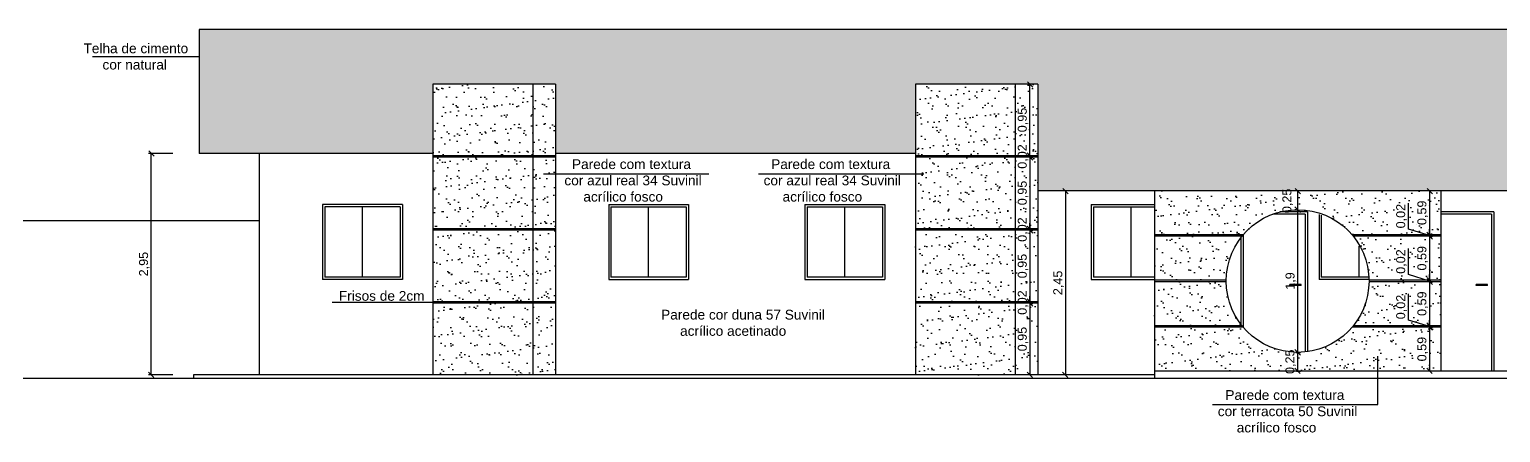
# Model space of a CAD drawing. Header units: millimetres. Extents: x 562 to 1062, y -27 to 300.
# Drawn here: x 922.14 to 941.73, y 217.83 to 223.2 of the extents above; entities that cross this region are included whole.
import ezdxf

# ---------------------------------------------------------------- set-up
doc = ezdxf.new("R2010")
doc.units = ezdxf.units.MM
doc.header["$LTSCALE"] = 0.04
doc.linetypes.add('ACAD_ISO03W100', pattern=[30, 12, -18])
for name, color, linetype in [('01', 1, 'Continuous'), ('02', 2, 'Continuous'), ('03', 3, 'Continuous'), ('05', 5, 'Continuous'), ('BAN', 11, 'Continuous'), ('TRACEJADO', 7, 'ACAD_ISO03W100')]:
    doc.layers.add(name, color=color, linetype=linetype)
doc.styles.get("Standard").update_dxf_attribs({"font": 'arial.ttf'})
doc.dimstyles.new('ISO-25', dxfattribs={"dimscale": 0.03, "dimtxt": 4, "dimasz": 2.5, "dimexe": 1.25, "dimexo": 0.625, "dimtad": 1, "dimtxsty": 'Standard', "dimblk": 'OBLIQUE', "dimcen": 2.5, "dimadec": 3, "dimazin": 0, "dimtfac": 1, "dimtmove": 0, "dimatfit": 3, "dimldrblk": 'OBLIQUE', "dimfxl": 1, "dimarcsym": 0})

# ---------------------------------------------------------------- blocks, each defined once
blk = doc.blocks.new('_Oblique')
at = {"layer": 'TRACEJADO', "color": 0, "lineweight": -2}
blk.add_line((-0.5, -0.5), (0.5, 0.5), dxfattribs=at)
blk = doc.blocks.new('*D460')
at = {"layer": 'BAN', "color": 0}
for p, q in [((935.917, 221.049), (935.898, 221.049)), ((935.936, 221.049), (935.936, 218.599)), ((935.917, 218.599), (935.898, 218.599))]:
    blk.add_line(p, q, dxfattribs=at)
at = {"layer": 'Defpoints', "color": 0}
for p in [(935.936, 221.049), (935.936, 218.599), (935.936, 218.599)]:
    blk.add_point(p, dxfattribs=at)
at = {"layer": 'BAN', "color": 0, "xscale": 0.075, "yscale": 0.075, "zscale": 0.075}
for p, rotation in [((935.936, 221.049), 90), ((935.936, 218.599), 270)]:
    blk.add_blockref('_Oblique', p, dxfattribs=dict(at, rotation=rotation))
at = {"layer": 'BAN', "color": 0, "insert": (935.845, 219.824), "char_height": 0.12, "attachment_point": 5, "rotation": 90}
blk.add_mtext('2,45', dxfattribs=at)
blk = doc.blocks.new('*D461')
at = {"layer": 'BAN', "color": 0}
for p, q in [((935.444, 221.497), (935.425, 221.497)), ((935.463, 221.497), (935.463, 220.544)), ((935.444, 220.544), (935.425, 220.544))]:
    blk.add_line(p, q, dxfattribs=at)
at = {"layer": 'Defpoints', "color": 0}
for p in [(935.463, 221.497), (935.463, 220.544), (935.463, 220.544)]:
    blk.add_point(p, dxfattribs=at)
at = {"layer": 'BAN', "color": 0, "xscale": 0.075, "yscale": 0.075, "zscale": 0.075}
for p, rotation in [((935.463, 221.497), 90), ((935.463, 220.544), 270)]:
    blk.add_blockref('_Oblique', p, dxfattribs=dict(at, rotation=rotation))
at = {"layer": 'BAN', "color": 0, "insert": (935.372, 221.021), "char_height": 0.12, "attachment_point": 5, "rotation": 90}
blk.add_mtext('0,95', dxfattribs=at)
blk = doc.blocks.new('*D462')
at = {"layer": 'BAN', "color": 0}
for p, q in [((924.052, 221.549), (923.728, 221.549)), ((923.766, 218.599), (923.766, 221.549)), ((924.052, 218.599), (923.728, 218.599))]:
    blk.add_line(p, q, dxfattribs=at)
at = {"layer": 'Defpoints', "color": 0}
for p in [(923.766, 221.549), (924.071, 221.549), (924.071, 218.599)]:
    blk.add_point(p, dxfattribs=at)
at = {"layer": 'BAN', "color": 0, "xscale": 0.075, "yscale": 0.075, "zscale": 0.075}
for p, rotation in [((923.766, 221.549), 90), ((923.766, 218.599), 270)]:
    blk.add_blockref('_Oblique', p, dxfattribs=dict(at, rotation=rotation))
at = {"layer": 'BAN', "color": 0, "insert": (923.675, 220.074), "char_height": 0.12, "attachment_point": 5, "rotation": 90}
blk.add_mtext('2,95', dxfattribs=at)
blk = doc.blocks.new('*D463')
at = {"layer": 'BAN', "color": 0}
for p, q in [((939.003, 218.899), (939.064, 218.899)), ((939.026, 218.899), (939.026, 218.649)), ((939.011, 218.649), (939.064, 218.649))]:
    blk.add_line(p, q, dxfattribs=at)
at = {"layer": 'Defpoints', "color": 0}
for p in [(938.984, 218.899), (938.993, 218.649), (939.026, 218.649)]:
    blk.add_point(p, dxfattribs=at)
at = {"layer": 'BAN', "color": 0, "xscale": 0.075, "yscale": 0.075, "zscale": 0.075}
for p, rotation in [((939.026, 218.899), 90), ((939.026, 218.649), 270)]:
    blk.add_blockref('_Oblique', p, dxfattribs=dict(at, rotation=rotation))
at = {"layer": 'BAN', "color": 0, "insert": (938.935, 218.774), "char_height": 0.12, "attachment_point": 5, "rotation": 90}
blk.add_mtext('0,25', dxfattribs=at)
blk = doc.blocks.new('*D464')
at = {"layer": 'BAN', "color": 0, "lineweight": -2}
for p, q in [((935.444, 221.517), (935.425, 221.517)), ((935.444, 221.497), (935.425, 221.497)), ((935.463, 221.517), (935.463, 221.592)), ((935.463, 221.497), (935.463, 221.517)), ((935.463, 221.497), (935.463, 221.422))]:
    blk.add_line(p, q, dxfattribs=at)
at = {"layer": 'Defpoints', "color": 0}
for p in [(935.463, 221.517), (935.463, 221.517), (935.463, 221.497)]:
    blk.add_point(p, dxfattribs=at)
at = {"layer": 'BAN', "color": 0, "lineweight": -2, "xscale": 0.075, "yscale": 0.075, "zscale": 0.075}
for p, rotation in [((935.463, 221.517), 270), ((935.463, 221.497), 90)]:
    blk.add_blockref('_Oblique', p, dxfattribs=dict(at, rotation=rotation))
at = {"layer": 'BAN', "color": 0, "insert": (935.372, 221.507), "char_height": 0.12, "attachment_point": 5, "rotation": 90}
blk.add_mtext('0,02', dxfattribs=at)
blk = doc.blocks.new('*D465')
at = {"layer": 'BAN', "color": 0}
for p, q in [((935.444, 222.469), (935.425, 222.469)), ((935.463, 221.517), (935.463, 222.469)), ((935.444, 221.517), (935.425, 221.517))]:
    blk.add_line(p, q, dxfattribs=at)
at = {"layer": 'Defpoints', "color": 0}
for p in [(935.463, 222.469), (935.463, 222.469), (935.463, 221.517)]:
    blk.add_point(p, dxfattribs=at)
at = {"layer": 'BAN', "color": 0, "xscale": 0.075, "yscale": 0.075, "zscale": 0.075}
for p, rotation in [((935.463, 222.469), 90), ((935.463, 221.517), 270)]:
    blk.add_blockref('_Oblique', p, dxfattribs=dict(at, rotation=rotation))
at = {"layer": 'BAN', "color": 0, "insert": (935.372, 221.993), "char_height": 0.12, "attachment_point": 5, "rotation": 90}
blk.add_mtext('0,95', dxfattribs=at)
blk = doc.blocks.new('*D466')
at = {"layer": 'BAN', "color": 0, "lineweight": -2}
for p, q in [((935.444, 220.544), (935.425, 220.544)), ((935.444, 220.524), (935.425, 220.524)), ((935.463, 220.544), (935.463, 220.619)), ((935.463, 220.544), (935.463, 220.524)), ((935.463, 220.524), (935.463, 220.449))]:
    blk.add_line(p, q, dxfattribs=at)
at = {"layer": 'Defpoints', "color": 0}
for p in [(935.463, 220.544), (935.463, 220.524), (935.463, 220.524)]:
    blk.add_point(p, dxfattribs=at)
at = {"layer": 'BAN', "color": 0, "lineweight": -2, "xscale": 0.075, "yscale": 0.075, "zscale": 0.075}
for p, rotation in [((935.463, 220.544), 270), ((935.463, 220.524), 90)]:
    blk.add_blockref('_Oblique', p, dxfattribs=dict(at, rotation=rotation))
at = {"layer": 'BAN', "color": 0, "insert": (935.372, 220.534), "char_height": 0.12, "attachment_point": 5, "rotation": 90}
blk.add_mtext('0,02', dxfattribs=at)
blk = doc.blocks.new('*D467')
at = {"layer": 'BAN', "color": 0}
for p, q in [((935.444, 220.524), (935.425, 220.524)), ((935.463, 220.524), (935.463, 219.572)), ((935.444, 219.572), (935.425, 219.572))]:
    blk.add_line(p, q, dxfattribs=at)
at = {"layer": 'Defpoints', "color": 0}
for p in [(935.463, 220.524), (935.463, 219.572), (935.463, 219.572)]:
    blk.add_point(p, dxfattribs=at)
at = {"layer": 'BAN', "color": 0, "xscale": 0.075, "yscale": 0.075, "zscale": 0.075}
for p, rotation in [((935.463, 220.524), 90), ((935.463, 219.572), 270)]:
    blk.add_blockref('_Oblique', p, dxfattribs=dict(at, rotation=rotation))
at = {"layer": 'BAN', "color": 0, "insert": (935.372, 220.048), "char_height": 0.12, "attachment_point": 5, "rotation": 90}
blk.add_mtext('0,95', dxfattribs=at)
blk = doc.blocks.new('*D468')
at = {"layer": 'BAN', "color": 0}
for p, q in [((935.444, 219.572), (935.425, 219.572)), ((935.444, 219.552), (935.425, 219.552)), ((935.463, 219.572), (935.463, 219.647)), ((935.463, 219.572), (935.463, 219.552)), ((935.463, 219.552), (935.463, 219.477))]:
    blk.add_line(p, q, dxfattribs=at)
at = {"layer": 'Defpoints', "color": 0}
for p in [(935.463, 219.572), (935.463, 219.552), (935.463, 219.552)]:
    blk.add_point(p, dxfattribs=at)
at = {"layer": 'BAN', "color": 0, "xscale": 0.075, "yscale": 0.075, "zscale": 0.075}
for p, rotation in [((935.463, 219.572), 270), ((935.463, 219.552), 90)]:
    blk.add_blockref('_Oblique', p, dxfattribs=dict(at, rotation=rotation))
at = {"layer": 'BAN', "color": 0, "insert": (935.372, 219.562), "char_height": 0.12, "attachment_point": 5, "rotation": 90}
blk.add_mtext('0,02', dxfattribs=at)
blk = doc.blocks.new('*D469')
at = {"layer": 'BAN', "color": 0}
for p, q in [((935.444, 219.552), (935.425, 219.552)), ((935.463, 219.552), (935.463, 218.599)), ((935.444, 218.599), (935.425, 218.599))]:
    blk.add_line(p, q, dxfattribs=at)
at = {"layer": 'Defpoints', "color": 0}
for p in [(935.463, 219.552), (935.463, 218.599), (935.463, 218.599)]:
    blk.add_point(p, dxfattribs=at)
at = {"layer": 'BAN', "color": 0, "xscale": 0.075, "yscale": 0.075, "zscale": 0.075}
for p, rotation in [((935.463, 219.552), 90), ((935.463, 218.599), 270)]:
    blk.add_blockref('_Oblique', p, dxfattribs=dict(at, rotation=rotation))
at = {"layer": 'BAN', "color": 0, "insert": (935.372, 219.076), "char_height": 0.12, "attachment_point": 5, "rotation": 90}
blk.add_mtext('0,95', dxfattribs=at)
blk = doc.blocks.new('*D470')
at = {"layer": 'BAN', "color": 0, "lineweight": -2}
for p, q in [((939.009, 220.799), (938.99, 220.799)), ((939.028, 218.899), (939.028, 220.799)), ((939.045, 218.899), (939.065, 218.899))]:
    blk.add_line(p, q, dxfattribs=at)
at = {"layer": 'Defpoints', "color": 0}
for p in [(939.028, 220.799), (939.028, 220.799), (939.026, 218.899)]:
    blk.add_point(p, dxfattribs=at)
at = {"layer": 'BAN', "color": 0, "lineweight": -2, "xscale": 0.075, "yscale": 0.075, "zscale": 0.075}
for p, rotation in [((939.028, 220.799), 90), ((939.028, 218.899), 270)]:
    blk.add_blockref('_Oblique', p, dxfattribs=dict(at, rotation=rotation))
at = {"layer": 'BAN', "color": 0, "insert": (938.937, 219.849), "char_height": 0.12, "attachment_point": 5, "rotation": 90}
blk.add_mtext('1,9', dxfattribs=at)
blk = doc.blocks.new('*D471')
at = {"layer": 'BAN', "color": 0}
for p, q in [((939.009, 221.049), (938.99, 221.049)), ((939.028, 220.799), (939.028, 221.049)), ((939.009, 220.799), (938.99, 220.799))]:
    blk.add_line(p, q, dxfattribs=at)
at = {"layer": 'Defpoints', "color": 0}
for p in [(939.028, 221.049), (939.028, 221.049), (939.028, 220.799)]:
    blk.add_point(p, dxfattribs=at)
at = {"layer": 'BAN', "color": 0, "xscale": 0.075, "yscale": 0.075, "zscale": 0.075}
for p, rotation in [((939.028, 221.049), 90), ((939.028, 220.799), 270)]:
    blk.add_blockref('_Oblique', p, dxfattribs=dict(at, rotation=rotation))
at = {"layer": 'BAN', "color": 0, "insert": (938.895, 220.916), "char_height": 0.12, "attachment_point": 5, "rotation": 90}
blk.add_mtext('0,25', dxfattribs=at)
blk = doc.blocks.new('*D472')
at = {"layer": 'BAN', "color": 0, "lineweight": -2}
for p, q in [((940.764, 221.049), (940.745, 221.049)), ((940.783, 221.049), (940.783, 220.464)), ((940.764, 220.464), (940.745, 220.464))]:
    blk.add_line(p, q, dxfattribs=at)
at = {"layer": 'Defpoints', "color": 0}
for p in [(940.783, 221.049), (940.783, 220.464), (940.783, 220.464)]:
    blk.add_point(p, dxfattribs=at)
at = {"layer": 'BAN', "color": 0, "lineweight": -2, "xscale": 0.075, "yscale": 0.075, "zscale": 0.075}
for p, rotation in [((940.783, 221.049), 90), ((940.783, 220.464), 270)]:
    blk.add_blockref('_Oblique', p, dxfattribs=dict(at, rotation=rotation))
at = {"layer": 'BAN', "color": 0, "insert": (940.692, 220.757), "char_height": 0.12, "attachment_point": 5, "rotation": 90}
blk.add_mtext('0,59', dxfattribs=at)
blk = doc.blocks.new('*D473')
at = {"layer": 'BAN', "color": 0}
for p, q in [((940.501, 220.539), (940.501, 220.887)), ((940.783, 220.454), (940.501, 220.539)), ((940.783, 220.464), (940.783, 220.539)), ((940.764, 220.464), (940.745, 220.464)), ((940.764, 220.444), (940.745, 220.444)), ((940.783, 220.464), (940.783, 220.444)), ((940.783, 220.464), (940.783, 220.444)), ((940.783, 220.444), (940.783, 220.369))]:
    blk.add_line(p, q, dxfattribs=at)
at = {"layer": 'Defpoints', "color": 0}
for p in [(940.783, 220.464), (940.783, 220.444), (940.783, 220.444)]:
    blk.add_point(p, dxfattribs=at)
at = {"layer": 'BAN', "color": 0, "xscale": 0.075, "yscale": 0.075, "zscale": 0.075}
for p, rotation in [((940.783, 220.464), 270), ((940.783, 220.444), 90)]:
    blk.add_blockref('_Oblique', p, dxfattribs=dict(at, rotation=rotation))
at = {"layer": 'BAN', "color": 0, "insert": (940.41, 220.713), "char_height": 0.12, "attachment_point": 5, "rotation": 90}
blk.add_mtext('0,02', dxfattribs=at)
blk = doc.blocks.new('*D474')
at = {"layer": 'BAN', "color": 0}
for p, q in [((940.913, 220.444), (940.745, 220.444)), ((940.783, 220.444), (940.783, 219.859)), ((940.764, 219.859), (940.745, 219.859))]:
    blk.add_line(p, q, dxfattribs=at)
at = {"layer": 'Defpoints', "color": 0}
for p in [(940.932, 220.444), (940.783, 219.859), (940.783, 219.859)]:
    blk.add_point(p, dxfattribs=at)
at = {"layer": 'BAN', "color": 0, "xscale": 0.075, "yscale": 0.075, "zscale": 0.075}
for p, rotation in [((940.783, 220.444), 90), ((940.783, 219.859), 270)]:
    blk.add_blockref('_Oblique', p, dxfattribs=dict(at, rotation=rotation))
at = {"layer": 'BAN', "color": 0, "insert": (940.692, 220.152), "char_height": 0.12, "attachment_point": 5, "rotation": 90}
blk.add_mtext('0,59', dxfattribs=at)
blk = doc.blocks.new('*D475')
at = {"layer": 'BAN', "color": 0}
for p, q in [((940.501, 219.934), (940.501, 220.282)), ((940.783, 219.849), (940.501, 219.934)), ((940.783, 219.859), (940.783, 219.934)), ((940.764, 219.859), (940.745, 219.859)), ((940.764, 219.839), (940.745, 219.839)), ((940.783, 219.859), (940.783, 219.839)), ((940.783, 219.859), (940.783, 219.839)), ((940.783, 219.839), (940.783, 219.764))]:
    blk.add_line(p, q, dxfattribs=at)
at = {"layer": 'Defpoints', "color": 0}
for p in [(940.783, 219.859), (940.783, 219.839), (940.783, 219.839)]:
    blk.add_point(p, dxfattribs=at)
at = {"layer": 'BAN', "color": 0, "xscale": 0.075, "yscale": 0.075, "zscale": 0.075}
for p, rotation in [((940.783, 219.859), 270), ((940.783, 219.839), 90)]:
    blk.add_blockref('_Oblique', p, dxfattribs=dict(at, rotation=rotation))
at = {"layer": 'BAN', "color": 0, "insert": (940.41, 220.108), "char_height": 0.12, "attachment_point": 5, "rotation": 90}
blk.add_mtext('0,02', dxfattribs=at)
blk = doc.blocks.new('*D476')
at = {"layer": 'BAN', "color": 0}
for p, q in [((940.764, 219.839), (940.745, 219.839)), ((940.783, 219.839), (940.783, 219.254)), ((940.764, 219.254), (940.745, 219.254))]:
    blk.add_line(p, q, dxfattribs=at)
at = {"layer": 'Defpoints', "color": 0}
for p in [(940.783, 219.839), (940.783, 219.254), (940.783, 219.254)]:
    blk.add_point(p, dxfattribs=at)
at = {"layer": 'BAN', "color": 0, "xscale": 0.075, "yscale": 0.075, "zscale": 0.075}
for p, rotation in [((940.783, 219.839), 90), ((940.783, 219.254), 270)]:
    blk.add_blockref('_Oblique', p, dxfattribs=dict(at, rotation=rotation))
at = {"layer": 'BAN', "color": 0, "insert": (940.692, 219.547), "char_height": 0.12, "attachment_point": 5, "rotation": 90}
blk.add_mtext('0,59', dxfattribs=at)
blk = doc.blocks.new('*D477')
at = {"layer": 'BAN', "color": 0}
for p, q in [((940.501, 219.329), (940.501, 219.677)), ((940.783, 219.244), (940.501, 219.329)), ((940.764, 219.254), (940.745, 219.254)), ((940.764, 219.234), (940.745, 219.234)), ((940.783, 219.254), (940.783, 219.329)), ((940.783, 219.254), (940.783, 219.234)), ((940.783, 219.254), (940.783, 219.234)), ((940.783, 219.234), (940.783, 219.159))]:
    blk.add_line(p, q, dxfattribs=at)
at = {"layer": 'Defpoints', "color": 0}
for p in [(940.783, 219.254), (940.783, 219.234), (940.783, 219.234)]:
    blk.add_point(p, dxfattribs=at)
at = {"layer": 'BAN', "color": 0, "xscale": 0.075, "yscale": 0.075, "zscale": 0.075}
for p, rotation in [((940.783, 219.254), 270), ((940.783, 219.234), 90)]:
    blk.add_blockref('_Oblique', p, dxfattribs=dict(at, rotation=rotation))
at = {"layer": 'BAN', "color": 0, "insert": (940.41, 219.503), "char_height": 0.12, "attachment_point": 5, "rotation": 90}
blk.add_mtext('0,02', dxfattribs=at)
blk = doc.blocks.new('*D478')
at = {"layer": 'BAN', "color": 0}
for p, q in [((940.764, 219.234), (940.745, 219.234)), ((940.783, 219.234), (940.783, 218.649)), ((940.764, 218.649), (940.745, 218.649))]:
    blk.add_line(p, q, dxfattribs=at)
at = {"layer": 'Defpoints', "color": 0}
for p in [(940.783, 219.234), (940.783, 218.649), (940.783, 218.649)]:
    blk.add_point(p, dxfattribs=at)
at = {"layer": 'BAN', "color": 0, "xscale": 0.075, "yscale": 0.075, "zscale": 0.075}
for p, rotation in [((940.783, 219.234), 90), ((940.783, 218.649), 270)]:
    blk.add_blockref('_Oblique', p, dxfattribs=dict(at, rotation=rotation))
at = {"layer": 'BAN', "color": 0, "insert": (940.692, 218.942), "char_height": 0.12, "attachment_point": 5, "rotation": 90}
blk.add_mtext('0,59', dxfattribs=at)

msp = doc.modelspace()

# ---------------------------------------------------------------- hatches: boundary and pattern name
at = {"layer": '01'}
h = msp.add_hatch(dxfattribs=at)
h.set_pattern_fill('TELHA2', color=256, scale=0.3, style=0)
h.set_pattern_definition([(125.2176, (0.276, 0.03), (2.10000034906, -2.99999974996), [0.0624261, -6.1801698]), (160.71, (0.24, 0.081), (5.10000155527, -1.7999959482), [0.0635688, -6.2933172]), (199.29, (0.18, 0.102), (-5.10000155527, -1.7999959482), [0.0635688, -6.2933172]), (234.7824, (0.12, 0.081), (-2.10000034906, -2.99999974996), [0.0624261, -6.1801698]), (270, (0.084, 0.03), (0.3, -0.3), [0.03, -0.27]), (90, (0.276, 0), (-0.3, 0.3), [0.03, -0.27]), (0, (0.276, 0.024), (0.3, 0.3), [0.024, -0.276]), (0, (0.276, 0), (0.3, 0.3), [0.024, -0.276]), (125.5377, (0.3, 0.039), (-0.900000472, 1.1999994744), [0.077421, -2.5032768]), (162.2553, (0.255, 0.102), (-6.59999886937, 2.10000322881), [0.0787464, -7.7958963]), (197.7447, (0.18, 0.126), (6.59999886937, 2.10000322881), [0.0787464, -7.7958963]), (234.4623, (0.105, 0.102), (0.900000472, 1.1999994744), [0.077421, -2.5032768]), (270, (0.06, 0.039), (0.3, -0.3), [0.015, -0.285]), (90, (0.3, 0.024), (-0.3, 0.3), [0.015, -0.285]), (0, (0, 0.024), (0.3, 0.3), [0.06, -0.24]), (0, (0, 0), (0.3, 0.3), [0.084, -0.216]), (84.8056, (0.06, 0.036), (-0.2999985674, -3.000000201), [0.2650887, -3.0485196]), (95.1944, (0.3, 0.036), (-0.2999985674, 3.000000201), [0.2650887, -3.0485196])])
h.paths.add_polyline_path([(943.836, 223.149), (951.32, 223.149), (951.32, 223.199), (924.405, 223.199), (924.405, 221.549), (927.516, 221.549), (927.516, 222.469), (929.147, 222.469), (929.147, 221.549), (933.939, 221.549), (933.939, 222.469), (935.57, 222.469), (935.57, 221.049), (941.819, 221.049), (941.819, 222.149), (943.836, 222.149)])
h.paths.add_polyline_path([(938.793, 220.73), (938.793, 221.102), (938.997, 221.102), (938.997, 220.73)], flags=9)
h = msp.add_hatch(dxfattribs=at)
h.set_pattern_fill('AR-SAND', color=256, scale=0.005, style=0)
h.paths.add_polyline_path([(928.845, 222.469), (927.516, 222.469), (927.516, 221.517), (928.845, 221.517)])
h.paths.add_polyline_path([(929.147, 222.469), (928.845, 222.469), (928.845, 221.517), (929.147, 221.517)])
h.paths.add_polyline_path([(928.845, 221.497), (927.516, 221.497), (927.516, 220.544), (928.845, 220.544)])
h.paths.add_polyline_path([(929.147, 221.497), (928.845, 221.497), (928.845, 220.544), (929.147, 220.544)])
h.paths.add_polyline_path([(928.845, 220.524), (927.516, 220.524), (927.516, 219.572), (928.845, 219.572)])
h.paths.add_polyline_path([(929.147, 220.524), (928.845, 220.524), (928.845, 219.572), (929.147, 219.572)])
h.paths.add_polyline_path([(928.845, 219.552), (927.516, 219.552), (927.516, 218.599), (928.845, 218.599)])
h.paths.add_polyline_path([(929.147, 219.552), (928.845, 219.552), (928.845, 218.599), (929.147, 218.599)])
h = msp.add_hatch(dxfattribs=at)
h.set_pattern_fill('AR-SAND', color=256, scale=0.005, style=0)
h.paths.add_polyline_path([(935.268, 222.469), (933.939, 222.469), (933.939, 221.517), (935.268, 221.517)])
h.paths.add_polyline_path([(935.57, 222.469), (935.268, 222.469), (935.268, 221.517), (935.57, 221.517)])
h.paths.add_polyline_path([(935.268, 221.497), (933.939, 221.497), (933.939, 220.544), (935.268, 220.544)])
h.paths.add_polyline_path([(935.57, 221.497), (935.268, 221.497), (935.268, 220.544), (935.57, 220.544)])
h.paths.add_polyline_path([(935.268, 220.524), (933.939, 220.524), (933.939, 219.572), (935.268, 219.572)])
h.paths.add_polyline_path([(935.57, 220.524), (935.268, 220.524), (935.268, 219.572), (935.57, 219.572)])
h.paths.add_polyline_path([(935.268, 219.552), (933.939, 219.552), (933.939, 218.599), (935.268, 218.599)])
h.paths.add_polyline_path([(935.57, 219.552), (935.268, 219.552), (935.268, 218.599), (935.57, 218.599)])
h.paths.add_polyline_path([(935.27, 221.322), (935.27, 221.692), (935.474, 221.692), (935.474, 221.322)], flags=9)
h.paths.add_polyline_path([(935.27, 221.807), (935.27, 222.179), (935.474, 222.179), (935.474, 221.807)], flags=24)
h.paths.add_polyline_path([(935.27, 220.834), (935.27, 221.207), (935.474, 221.207), (935.474, 220.834)], flags=24)
h.paths.add_polyline_path([(935.27, 220.349), (935.27, 220.72), (935.474, 220.72), (935.474, 220.349)], flags=9)
h.paths.add_polyline_path([(935.27, 219.862), (935.27, 220.234), (935.474, 220.234), (935.474, 219.862)], flags=24)
h.paths.add_polyline_path([(935.27, 219.377), (935.27, 219.747), (935.474, 219.747), (935.474, 219.377)], flags=9)
h.paths.add_polyline_path([(935.27, 218.889), (935.27, 219.262), (935.474, 219.262), (935.474, 218.889)], flags=24)
at = {"layer": '02'}
h = msp.add_hatch(dxfattribs=at)
h.set_pattern_fill('AR-SAND', color=256, scale=0.005, style=0)
h.paths.add_polyline_path([(938.303, 220.464, -0.462663), (939.751, 220.464), (940.932, 220.464), (940.932, 221.049), (937.122, 221.049), (937.122, 220.464)])
h.paths.add_polyline_path([(937.122, 220.444), (937.122, 219.859), (938.077, 219.859, -0.168131), (938.286, 220.444)])
h.paths.add_polyline_path([(938.286, 219.254, -0.168131), (938.077, 219.839), (937.122, 219.839), (937.122, 219.254)])
h.paths.add_polyline_path([(940.932, 218.649), (940.932, 219.234), (939.751, 219.234, -0.462663), (938.303, 219.234), (937.122, 219.234), (937.122, 218.649)])
h.paths.add_polyline_path([(940.932, 219.254), (940.932, 219.839), (939.977, 219.839, -0.168131), (939.768, 219.254)])
h.paths.add_polyline_path([(939.977, 219.859), (940.932, 219.859), (940.932, 220.444), (939.768, 220.444, -0.168131)])
h.paths.add_polyline_path([(938.793, 220.73), (938.793, 221.102), (938.997, 221.102), (938.997, 220.73)], flags=9)
h.paths.add_polyline_path([(940.59, 220.571), (940.59, 220.943), (940.794, 220.943), (940.794, 220.571)], flags=24)
h.paths.add_polyline_path([(940.308, 220.528), (940.308, 220.898), (940.512, 220.898), (940.512, 220.528)], flags=24)
h.paths.add_polyline_path([(938.833, 218.588), (938.833, 218.96), (939.038, 218.96), (939.038, 218.588)], flags=9)
h.paths.add_polyline_path([(940.59, 218.756), (940.59, 219.128), (940.794, 219.128), (940.794, 218.756)], flags=24)
h.paths.add_polyline_path([(940.59, 219.361), (940.59, 219.733), (940.794, 219.733), (940.794, 219.361)], flags=24)
h.paths.add_polyline_path([(940.308, 219.318), (940.308, 219.688), (940.512, 219.688), (940.512, 219.318)], flags=24)
h.paths.add_polyline_path([(940.59, 219.966), (940.59, 220.338), (940.794, 220.338), (940.794, 219.966)], flags=24)
h.paths.add_polyline_path([(940.308, 219.923), (940.308, 220.293), (940.512, 220.293), (940.512, 219.923)], flags=24)

# ---------------------------------------------------------------- linework, layer by layer
at = {"layer": '01'}
for p, q in [((951.32, 223.199), (924.405, 223.199)), ((924.405, 223.199), (924.405, 221.549)), ((927.516, 222.469), (927.516, 218.599)), ((929.147, 222.469), (927.516, 222.469)), ((928.845, 222.469), (928.845, 218.599)), ((929.147, 222.469), (929.147, 218.599)), ((933.939, 222.469), (933.939, 218.599)), ((935.57, 222.469), (933.939, 222.469)), ((935.268, 222.469), (935.268, 218.599)), ((935.57, 222.469), (935.57, 218.599)), ((927.516, 221.549), (924.405, 221.549)), ((925.205, 221.549), (925.205, 218.599)), ((929.147, 221.517), (927.516, 221.517)), ((929.147, 221.497), (927.516, 221.497)), ((933.939, 221.549), (929.147, 221.549)), ((935.57, 221.517), (933.939, 221.517)), ((935.57, 221.497), (933.939, 221.497)), ((941.819, 221.049), (935.57, 221.049)), ((926.046, 220.869), (926.046, 219.869)), ((927.109, 220.869), (926.046, 220.869)), ((926.076, 220.839), (926.076, 219.899)), ((927.079, 220.839), (926.076, 220.839)), ((926.578, 219.899), (926.578, 220.839)), ((927.079, 220.839), (927.079, 219.899)), ((927.109, 220.869), (927.109, 219.869)), ((929.856, 220.869), (929.856, 219.869)), ((929.856, 220.869), (930.919, 220.869)), ((929.886, 220.839), (929.886, 219.899)), ((929.886, 220.839), (930.889, 220.839)), ((930.387, 219.899), (930.387, 220.839)), ((930.889, 220.839), (930.889, 219.899)), ((930.919, 220.869), (930.919, 219.869)), ((932.469, 220.869), (933.532, 220.869)), ((932.469, 220.869), (932.469, 219.869)), ((932.499, 220.839), (933.502, 220.839)), ((932.499, 220.839), (932.499, 219.899)), ((933, 219.899), (933, 220.839)), ((933.502, 220.839), (933.502, 219.899)), ((933.532, 220.869), (933.532, 219.869)), ((936.278, 220.869), (936.278, 219.869)), ((936.278, 220.869), (937.122, 220.869)), ((936.308, 220.839), (936.308, 219.899)), ((936.308, 220.839), (937.122, 220.839)), ((936.81, 219.899), (936.81, 220.839)), ((939.127, 220.739), (938.695, 220.739)), ((939.157, 220.769), (938.79, 220.769)), ((939.127, 220.739), (939.127, 218.905)), ((939.157, 220.769), (939.157, 218.908)), ((939.312, 220.736), (939.312, 219.869)), ((939.342, 220.726), (939.342, 219.899)), ((941.638, 220.769), (940.932, 220.769)), ((941.608, 220.739), (940.932, 220.739)), ((941.608, 220.739), (941.608, 218.649)), ((941.638, 220.769), (941.638, 218.649)), ((929.147, 220.544), (927.516, 220.544)), ((929.147, 220.524), (927.516, 220.524)), ((935.57, 220.544), (933.939, 220.544)), ((935.57, 220.524), (933.939, 220.524)), ((938.303, 220.464), (937.122, 220.464)), ((938.286, 220.444), (937.122, 220.444)), ((938.272, 220.425), (938.272, 219.273)), ((938.302, 220.463), (938.302, 219.236)), ((940.932, 220.464), (939.751, 220.464)), ((940.932, 220.444), (939.768, 220.444)), ((939.844, 219.899), (939.844, 220.314)), ((927.109, 219.869), (926.046, 219.869)), ((927.079, 219.899), (926.076, 219.899)), ((929.856, 219.869), (930.919, 219.869)), ((930.889, 219.899), (929.886, 219.899)), ((932.469, 219.869), (933.532, 219.869)), ((933.502, 219.899), (932.499, 219.899)), ((936.278, 219.869), (937.122, 219.869)), ((937.122, 219.899), (936.308, 219.899)), ((938.077, 219.859), (937.122, 219.859)), ((938.077, 219.839), (937.122, 219.839)), ((938.924, 219.789), (938.924, 219.804)), ((939.074, 219.804), (938.924, 219.804)), ((939.074, 219.789), (938.924, 219.789)), ((939.074, 219.789), (939.074, 219.804)), ((939.976, 219.869), (939.312, 219.869)), ((939.974, 219.899), (939.342, 219.899)), ((940.932, 219.859), (939.977, 219.859)), ((940.932, 219.839), (939.977, 219.839)), ((941.554, 219.804), (941.404, 219.804)), ((941.404, 219.789), (941.404, 219.804)), ((941.554, 219.789), (941.404, 219.789)), ((941.554, 219.789), (941.554, 219.804)), ((929.147, 219.572), (927.516, 219.572)), ((929.147, 219.552), (927.516, 219.552)), ((935.57, 219.572), (933.939, 219.572)), ((935.57, 219.552), (933.939, 219.552)), ((938.286, 219.254), (937.122, 219.254)), ((938.303, 219.234), (937.122, 219.234)), ((940.932, 219.234), (939.751, 219.234)), ((940.932, 219.254), (939.768, 219.254)), ((937.122, 218.599), (924.327, 218.599)), ((924.327, 218.599), (924.327, 218.549)), ((937.122, 218.649), (937.122, 218.549)), ((941.819, 218.649), (937.122, 218.649))]:
    msp.add_line(p, q, dxfattribs=at)
at = {"layer": '02'}
for p, q in [((924.405, 222.836), (922.984, 222.836)), ((928.99, 221.277), (931.19, 221.277)), ((931.85, 221.277), (934.05, 221.277)), ((937.122, 221.049), (937.122, 218.649)), ((940.932, 221.049), (940.932, 218.649)), ((927.565, 219.564), (926.174, 219.564)), ((940.095, 218.203), (940.095, 218.848)), ((937.895, 218.203), (940.095, 218.203))]:
    msp.add_line(p, q, dxfattribs=at)
msp.add_circle((939.027, 219.849), 0.95, dxfattribs=at)
at = {"layer": '03'}
msp.add_line((925.205, 220.649), (903.081, 220.649), dxfattribs=at)
at = {"layer": '05'}
msp.add_line((986.438, 218.549), (893.713, 218.549), dxfattribs=at)

# ---------------------------------------------------------------- texts
at = {"layer": '03', "char_height": 0.13, "attachment_point": 1}
for s, insert in [('Telha de cimento\\P     cor natural', (922.865, 223.012)), ('  Parede com textura\\Pcor azul real 34 Suvinil\\P     acrílico fosco', (929.266, 221.47)), ('  Parede com textura\\Pcor azul real 34 Suvinil\\P     acrílico fosco', (931.918, 221.47)), ('Frisos de 2cm', (926.264, 219.716)), ('Parede cor duna 57 Suvinil\\P     acrílico acetinado', (930.554, 219.466)), ('  Parede com textura\\Pcor terracota 50 Suvinil\\P     acrílico fosco', (937.964, 218.396))]:
    msp.add_mtext(s, dxfattribs=dict(at, insert=insert))

# ---------------------------------------------------------------- dimensions: what is measured, and where the dimension line sits
at = {"layer": 'BAN'}
for base, p1, p2, picture, middle in [((935.463, 222.469), (935.463, 221.517), (935.463, 222.469), '*D465', (935.372, 221.993)), ((923.766, 221.549), (924.071, 218.599), (924.071, 221.549), '*D462', (923.675, 220.074)), ((935.463, 220.544), (935.463, 221.497), (935.463, 220.544), '*D461', (935.372, 221.021)), ((935.936, 218.599), (935.936, 221.049), (935.936, 218.599), '*D460', (935.845, 219.824)), ((940.783, 220.444), (940.783, 220.464), (940.783, 220.444), '*D473', (940.41, 220.558)), ((935.463, 219.572), (935.463, 220.524), (935.463, 219.572), '*D467', (935.372, 220.048)), ((940.782647312, 219.859437097), (940.931650724, 220.444437097), (940.782647312, 219.859437097), '*D474', (940.691782715, 220.151937097)), ((940.783, 219.839), (940.783, 219.859), (940.783, 219.839), '*D475', (940.41, 219.953)), ((940.782647312, 219.254437097), (940.782647312, 219.839437097), (940.782647312, 219.254437097), '*D476', (940.691782715, 219.546937097)), ((935.463, 218.599), (935.463, 219.552), (935.463, 218.599), '*D469', (935.372, 219.076)), ((940.783, 219.234), (940.783, 219.254), (940.783, 219.234), '*D477', (940.41, 219.348)), ((940.782647312, 218.649437097), (940.782647312, 219.234437097), (940.782647312, 218.649437097), '*D478', (940.691782715, 218.941937097))]:
    dim = msp.add_linear_dim(base=base, p1=p1, p2=p2, angle=90, dimstyle='ISO-25', override={"dimtmove": 1}, dxfattribs=at)
    dim.commit()
    dim.dimension.update_dxf_attribs({"geometry": picture, "text_midpoint": middle})
for base, p1, p2, picture, middle in [((935.463, 221.517), (935.463, 221.497), (935.463, 221.517), '*D464', (935.463, 221.507)), ((935.463, 220.524), (935.463, 220.544), (935.463, 220.524), '*D466', (935.463, 220.534))]:
    dim = msp.add_linear_dim(base=base, p1=p1, p2=p2, angle=90, dimstyle='ISO-25', dxfattribs=at)
    dim.commit()
    dim.dimension.update_dxf_attribs({"geometry": picture, "text_midpoint": middle, "dimtype": 160})
for base, p1, p2, picture, middle in [((939.028, 221.049), (939.028, 220.799), (939.028, 221.049), '*D471', (938.986, 220.916)), ((935.463, 219.552), (935.463, 219.572), (935.463, 219.552), '*D468', (935.463, 219.562)), ((939.026, 218.649), (938.984, 218.899), (938.993, 218.649), '*D463', (939.026, 218.774))]:
    dim = msp.add_linear_dim(base=base, p1=p1, p2=p2, angle=90, dimstyle='ISO-25', override={"dimtmove": 1}, dxfattribs=at)
    dim.commit()
    dim.dimension.update_dxf_attribs({"geometry": picture, "text_midpoint": middle, "dimtype": 160})
for base, p1, p2, picture, middle in [((940.782647312, 220.464437097), (940.782647312, 221.049437097), (940.782647312, 220.464437097), '*D472', (940.691782715, 220.756937097)), ((939.028, 220.799), (939.026, 218.899), (939.028, 220.799), '*D470', (938.937, 219.849))]:
    dim = msp.add_linear_dim(base=base, p1=p1, p2=p2, angle=90, dimstyle='ISO-25', dxfattribs=at)
    dim.commit()
    dim.dimension.update_dxf_attribs({"geometry": picture, "text_midpoint": middle})

doc.saveas('drawing.dxf')
